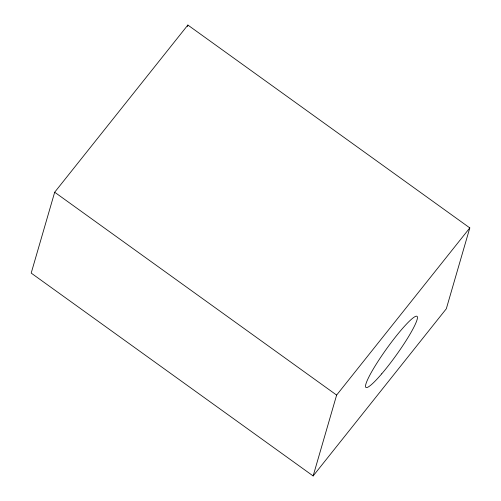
<?xml version="1.0" encoding="UTF-8"?>
<svg xmlns="http://www.w3.org/2000/svg" width="501" height="501" viewBox="0 0 501 501"><rect width="100%" height="100%" fill="white"/><g stroke="black" fill="none" stroke-linecap="round" stroke-linejoin="round"><path stroke-width="0.75" d="M54.684 192.227L31.194 273.095L313.138 475.95L446.316 308.773L469.806 227.905L187.862 25.05L54.684 192.227L336.628 395.082L313.138 475.95M187.43 26.547L187.862 25.05M336.628 395.082L469.806 227.905M381.724 373.821A43.8 5.78 -54.3 0 0 417.227 316.544A43.8 5.78 -54.3 0 0 375.462 365.411A43.8 5.78 -54.3 0 0 381.724 373.821"/></g></svg>
